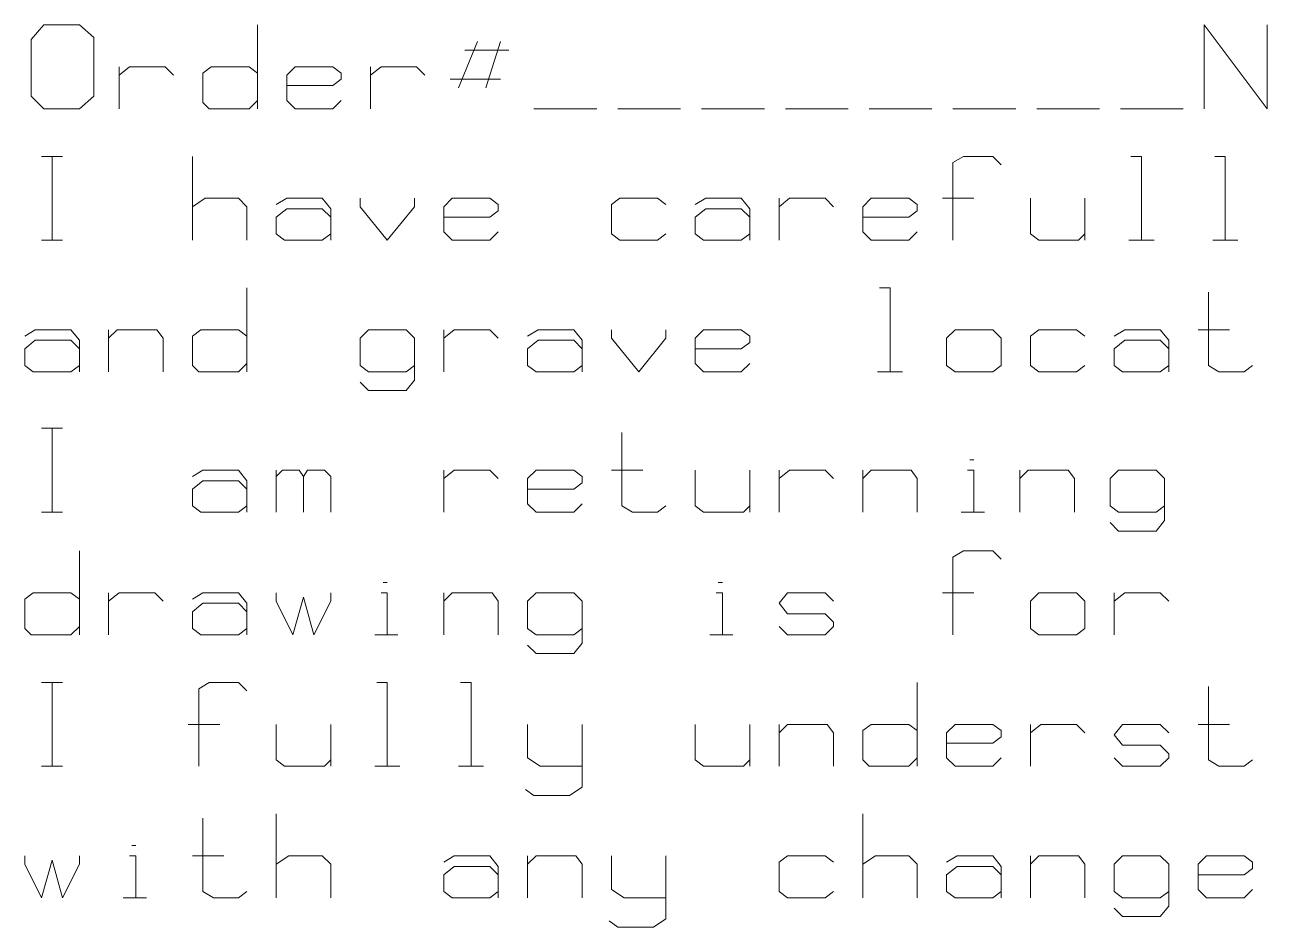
# Model space of a CAD drawing. Header units: inches. Extents: x -6.8 to 6.7, y -3 to 6.
# Drawn here: x -6.808 to -4.607, y -2.412 to -0.814 of the extents above; entities that cross this region are included whole.
import ezdxf

# ---------------------------------------------------------------- set-up
doc = ezdxf.new("R2010")
doc.units = ezdxf.units.IN
doc.header["$MEASUREMENT"] = 0

msp = doc.modelspace()

# ---------------------------------------------------------------- linework, layer by layer
at = {"color": 7, "linetype": 'Continuous', "lineweight": 5}
for p, q in [((-6.7747, -0.8137), (-6.7969, -0.8397)), ((-6.7115, -0.8137), (-6.7747, -0.8137)), ((-6.6856, -0.836), (-6.7115, -0.8137)), ((-6.396, -0.8137), (-6.396, -0.9622)), ((-4.7179, -0.9622), (-4.7179, -0.8137)), ((-4.7179, -0.8137), (-4.6066, -0.9622)), ((-4.6066, -0.9622), (-4.6066, -0.8137)), ((-6.6856, -0.9399), (-6.6856, -0.836)), ((-6.7969, -0.8397), (-6.7969, -0.9399)), ((-6.0062, -0.8434), (-6.0396, -0.9251)), ((-6.0284, -0.8583), (-5.9505, -0.8583)), ((-5.9653, -0.8434), (-5.9913, -0.9251)), ((-6.641, -0.9622), (-6.641, -0.888)), ((-6.641, -0.9028), (-6.6224, -0.888)), ((-6.6224, -0.888), (-6.5593, -0.888)), ((-6.5593, -0.888), (-6.5445, -0.9028)), ((-6.4925, -0.8991), (-6.4777, -0.888)), ((-6.4925, -0.9028), (-6.4925, -0.8991)), ((-6.4777, -0.888), (-6.4108, -0.888)), ((-6.4108, -0.888), (-6.396, -0.8991)), ((-6.3292, -0.888), (-6.344, -0.9028)), ((-6.2623, -0.888), (-6.3292, -0.888)), ((-6.2475, -0.8991), (-6.2623, -0.888)), ((-6.2475, -0.9102), (-6.2475, -0.8991)), ((-6.1955, -0.9622), (-6.1955, -0.888)), ((-6.1955, -0.9028), (-6.1769, -0.888)), ((-6.1769, -0.888), (-6.1138, -0.888)), ((-6.1138, -0.888), (-6.099, -0.9028)), ((-6.4925, -0.9511), (-6.4925, -0.9028)), ((-6.344, -0.9028), (-6.344, -0.9474)), ((-6.2623, -0.9214), (-6.344, -0.9214)), ((-6.2475, -0.9102), (-6.2623, -0.9214)), ((-6.0544, -0.9102), (-5.9653, -0.9102)), ((-6.7969, -0.9399), (-6.7747, -0.9622)), ((-6.7115, -0.9622), (-6.6856, -0.9399)), ((-6.7747, -0.9622), (-6.7115, -0.9622)), ((-6.4814, -0.9622), (-6.4925, -0.9511)), ((-6.4108, -0.9622), (-6.4814, -0.9622)), ((-6.396, -0.9474), (-6.4108, -0.9622)), ((-6.344, -0.9474), (-6.3292, -0.9622)), ((-6.3292, -0.9622), (-6.2623, -0.9622)), ((-6.2623, -0.9622), (-6.2475, -0.9474)), ((-5.9059, -0.9622), (-5.7946, -0.9622)), ((-5.7574, -0.9622), (-5.6461, -0.9622)), ((-5.6089, -0.9622), (-5.4976, -0.9622)), ((-5.4604, -0.9622), (-5.3491, -0.9622)), ((-5.3119, -0.9622), (-5.2006, -0.9622)), ((-5.1634, -0.9622), (-5.0521, -0.9622)), ((-5.0149, -0.9622), (-4.9036, -0.9622)), ((-4.8664, -0.9622), (-4.7551, -0.9622)), ((-6.7784, -1.0467), (-6.7412, -1.0467)), ((-6.7598, -1.1952), (-6.7598, -1.0467)), ((-6.5111, -1.1952), (-6.5111, -1.0467)), ((-5.1449, -1.0467), (-5.1634, -1.0578)), ((-5.0929, -1.0467), (-5.1449, -1.0467)), ((-5.078, -1.0615), (-5.0929, -1.0467)), ((-4.8479, -1.0467), (-4.8293, -1.0467)), ((-4.8293, -1.0467), (-4.8293, -1.1952)), ((-4.6994, -1.0467), (-4.6808, -1.0467)), ((-4.6808, -1.0467), (-4.6808, -1.1952)), ((-5.1634, -1.0578), (-5.1634, -1.1952)), ((-6.5111, -1.1358), (-6.4888, -1.1209)), ((-6.4888, -1.1209), (-6.4294, -1.1209)), ((-6.4294, -1.1209), (-6.4145, -1.1358)), ((-6.3626, -1.1321), (-6.344, -1.1209)), ((-6.344, -1.1209), (-6.2809, -1.1209)), ((-6.2809, -1.1209), (-6.266, -1.1395)), ((-6.2141, -1.1209), (-6.2141, -1.1358)), ((-6.1175, -1.1358), (-6.1175, -1.1209)), ((-6.0507, -1.1209), (-6.0656, -1.1358)), ((-5.9839, -1.1209), (-6.0507, -1.1209)), ((-5.969, -1.1321), (-5.9839, -1.1209)), ((-5.7537, -1.1209), (-5.7686, -1.1321)), ((-5.6869, -1.1209), (-5.7537, -1.1209)), ((-5.672, -1.1321), (-5.6869, -1.1209)), ((-5.6201, -1.1321), (-5.6015, -1.1209)), ((-5.6015, -1.1209), (-5.5384, -1.1209)), ((-5.5384, -1.1209), (-5.5235, -1.1395)), ((-5.4716, -1.1952), (-5.4716, -1.1209)), ((-5.4716, -1.1358), (-5.453, -1.1209)), ((-5.453, -1.1209), (-5.3899, -1.1209)), ((-5.3899, -1.1209), (-5.375, -1.1358)), ((-5.3082, -1.1209), (-5.3231, -1.1358)), ((-5.2414, -1.1209), (-5.3082, -1.1209)), ((-5.2265, -1.1321), (-5.2414, -1.1209)), ((-5.182, -1.1209), (-5.1263, -1.1209)), ((-5.0261, -1.1209), (-5.0261, -1.184)), ((-4.9295, -1.184), (-4.9295, -1.1209)), ((-6.4145, -1.1358), (-6.4145, -1.1952)), ((-6.344, -1.1395), (-6.3626, -1.1543)), ((-6.2809, -1.1395), (-6.344, -1.1395)), ((-6.266, -1.1543), (-6.2809, -1.1395)), ((-6.266, -1.1395), (-6.266, -1.1952)), ((-6.2141, -1.1358), (-6.1658, -1.1952)), ((-6.1658, -1.1952), (-6.1175, -1.1358)), ((-6.0656, -1.1358), (-6.0656, -1.1803)), ((-5.969, -1.1432), (-5.9839, -1.1543)), ((-5.969, -1.1432), (-5.969, -1.1321)), ((-5.7686, -1.1321), (-5.7686, -1.184)), ((-5.6015, -1.1395), (-5.6201, -1.1543)), ((-5.5384, -1.1395), (-5.6015, -1.1395)), ((-5.5235, -1.1543), (-5.5384, -1.1395)), ((-5.5235, -1.1395), (-5.5235, -1.1952)), ((-5.3231, -1.1358), (-5.3231, -1.1803)), ((-5.2265, -1.1432), (-5.2414, -1.1543)), ((-5.2265, -1.1432), (-5.2265, -1.1321)), ((-6.3626, -1.1543), (-6.3626, -1.184)), ((-5.9839, -1.1543), (-6.0656, -1.1543)), ((-5.6201, -1.1543), (-5.6201, -1.184)), ((-5.2414, -1.1543), (-5.3231, -1.1543)), ((-6.3626, -1.184), (-6.3477, -1.1952)), ((-6.2809, -1.1952), (-6.266, -1.184)), ((-6.0656, -1.1803), (-6.0507, -1.1952)), ((-5.9839, -1.1952), (-5.969, -1.1803)), ((-5.7686, -1.184), (-5.7537, -1.1952)), ((-5.6869, -1.1952), (-5.672, -1.184)), ((-5.6201, -1.184), (-5.6052, -1.1952)), ((-5.5384, -1.1952), (-5.5235, -1.184)), ((-5.3231, -1.1803), (-5.3082, -1.1952)), ((-5.2414, -1.1952), (-5.2265, -1.1803)), ((-5.0261, -1.184), (-5.0112, -1.1952)), ((-4.9407, -1.1952), (-4.9295, -1.184)), ((-4.9295, -1.184), (-4.9295, -1.1952)), ((-6.7784, -1.1952), (-6.7412, -1.1952)), ((-6.3477, -1.1952), (-6.2809, -1.1952)), ((-6.0507, -1.1952), (-5.9839, -1.1952)), ((-5.7537, -1.1952), (-5.6869, -1.1952)), ((-5.6052, -1.1952), (-5.5384, -1.1952)), ((-5.3082, -1.1952), (-5.2414, -1.1952)), ((-5.0112, -1.1952), (-4.9407, -1.1952)), ((-4.8516, -1.1952), (-4.807, -1.1952)), ((-4.7031, -1.1952), (-4.6585, -1.1952)), ((-6.4145, -1.2796), (-6.4145, -1.4281)), ((-5.2934, -1.2796), (-5.2748, -1.2796)), ((-5.2748, -1.2796), (-5.2748, -1.4281)), ((-4.7105, -1.2871), (-4.7105, -1.417)), ((-6.8081, -1.365), (-6.7895, -1.3539)), ((-6.7895, -1.3539), (-6.7264, -1.3539)), ((-6.7264, -1.3539), (-6.7115, -1.3725)), ((-6.6596, -1.3539), (-6.6596, -1.4281)), ((-6.6596, -1.3687), (-6.6447, -1.3539)), ((-6.6447, -1.3539), (-6.5742, -1.3539)), ((-6.5742, -1.3539), (-6.563, -1.3687)), ((-6.5111, -1.365), (-6.4962, -1.3539)), ((-6.4962, -1.3539), (-6.4294, -1.3539)), ((-6.4294, -1.3539), (-6.4145, -1.365)), ((-6.1992, -1.3539), (-6.2141, -1.3687)), ((-6.1324, -1.3539), (-6.1992, -1.3539)), ((-6.1175, -1.3687), (-6.1324, -1.3539)), ((-6.0656, -1.4281), (-6.0656, -1.3539)), ((-6.0656, -1.3687), (-6.047, -1.3539)), ((-6.047, -1.3539), (-5.9839, -1.3539)), ((-5.9839, -1.3539), (-5.969, -1.3687)), ((-5.9171, -1.365), (-5.8985, -1.3539)), ((-5.8985, -1.3539), (-5.8354, -1.3539)), ((-5.8354, -1.3539), (-5.8205, -1.3725)), ((-5.7686, -1.3539), (-5.7686, -1.3687)), ((-5.672, -1.3687), (-5.672, -1.3539)), ((-5.6052, -1.3539), (-5.6201, -1.3687)), ((-5.5384, -1.3539), (-5.6052, -1.3539)), ((-5.5235, -1.365), (-5.5384, -1.3539)), ((-5.1597, -1.3539), (-5.1746, -1.3687)), ((-5.0929, -1.3539), (-5.1597, -1.3539)), ((-5.078, -1.3687), (-5.0929, -1.3539)), ((-5.0112, -1.3539), (-5.0261, -1.365)), ((-4.9444, -1.3539), (-5.0112, -1.3539)), ((-4.9295, -1.365), (-4.9444, -1.3539)), ((-4.8776, -1.365), (-4.859, -1.3539)), ((-4.859, -1.3539), (-4.7959, -1.3539)), ((-4.7959, -1.3539), (-4.781, -1.3725)), ((-4.7291, -1.3539), (-4.6734, -1.3539)), ((-6.7895, -1.3725), (-6.8081, -1.3873)), ((-6.7264, -1.3725), (-6.7895, -1.3725)), ((-6.7115, -1.3873), (-6.7264, -1.3725)), ((-6.7115, -1.3725), (-6.7115, -1.4281)), ((-6.563, -1.3687), (-6.563, -1.4281)), ((-6.5111, -1.3687), (-6.5111, -1.365)), ((-6.5111, -1.417), (-6.5111, -1.3687)), ((-6.2141, -1.3687), (-6.2141, -1.417)), ((-6.1175, -1.3687), (-6.1175, -1.4319)), ((-5.8985, -1.3725), (-5.9171, -1.3873)), ((-5.8354, -1.3725), (-5.8985, -1.3725)), ((-5.8205, -1.3873), (-5.8354, -1.3725)), ((-5.8205, -1.3725), (-5.8205, -1.4281)), ((-5.7686, -1.3687), (-5.7203, -1.4281)), ((-5.7203, -1.4281), (-5.672, -1.3687)), ((-5.6201, -1.3687), (-5.6201, -1.4133)), ((-5.5235, -1.3762), (-5.5384, -1.3873)), ((-5.5235, -1.3762), (-5.5235, -1.365)), ((-5.1746, -1.3687), (-5.1746, -1.417)), ((-5.078, -1.417), (-5.078, -1.3687)), ((-5.0261, -1.365), (-5.0261, -1.417)), ((-4.859, -1.3725), (-4.8776, -1.3873)), ((-4.7959, -1.3725), (-4.859, -1.3725)), ((-4.781, -1.3873), (-4.7959, -1.3725)), ((-4.781, -1.3725), (-4.781, -1.4281)), ((-6.8081, -1.3873), (-6.8081, -1.417)), ((-5.9171, -1.3873), (-5.9171, -1.417)), ((-5.5384, -1.3873), (-5.6201, -1.3873)), ((-4.8776, -1.3873), (-4.8776, -1.417)), ((-6.8081, -1.417), (-6.7932, -1.4281)), ((-6.7932, -1.4281), (-6.7264, -1.4281)), ((-6.7264, -1.4281), (-6.7115, -1.417)), ((-6.4999, -1.4281), (-6.5111, -1.417)), ((-6.4294, -1.4281), (-6.4999, -1.4281)), ((-6.4145, -1.4133), (-6.4294, -1.4281)), ((-6.2141, -1.417), (-6.1992, -1.4281)), ((-6.1992, -1.4281), (-6.1324, -1.4281)), ((-6.1324, -1.4281), (-6.1175, -1.417)), ((-5.9171, -1.417), (-5.9022, -1.4281)), ((-5.9022, -1.4281), (-5.8354, -1.4281)), ((-5.8354, -1.4281), (-5.8205, -1.417)), ((-5.6201, -1.4133), (-5.6052, -1.4281)), ((-5.6052, -1.4281), (-5.5384, -1.4281)), ((-5.5384, -1.4281), (-5.5235, -1.4133)), ((-5.2971, -1.4281), (-5.2525, -1.4281)), ((-5.1746, -1.417), (-5.1597, -1.4281)), ((-5.1597, -1.4281), (-5.0929, -1.4281)), ((-5.0929, -1.4281), (-5.078, -1.417)), ((-5.0261, -1.417), (-5.0112, -1.4281)), ((-5.0112, -1.4281), (-4.9444, -1.4281)), ((-4.9444, -1.4281), (-4.9295, -1.417)), ((-4.8776, -1.417), (-4.8627, -1.4281)), ((-4.8627, -1.4281), (-4.7959, -1.4281)), ((-4.7959, -1.4281), (-4.781, -1.417)), ((-4.7105, -1.417), (-4.6919, -1.4281)), ((-4.6919, -1.4281), (-4.6474, -1.4281)), ((-4.6474, -1.4281), (-4.6325, -1.417)), ((-6.1992, -1.4616), (-6.2141, -1.4467)), ((-6.1175, -1.443), (-6.1324, -1.4616)), ((-6.1175, -1.4319), (-6.1175, -1.443)), ((-6.1324, -1.4616), (-6.1992, -1.4616)), ((-6.7784, -1.5284), (-6.7412, -1.5284)), ((-6.7598, -1.6769), (-6.7598, -1.5284)), ((-5.75, -1.5358), (-5.75, -1.6658)), ((-5.1337, -1.5841), (-5.1263, -1.5841)), ((-6.5111, -1.6138), (-6.4925, -1.6026)), ((-6.4925, -1.6026), (-6.4294, -1.6026)), ((-6.4294, -1.6026), (-6.4145, -1.6212)), ((-6.3626, -1.6026), (-6.3626, -1.6769)), ((-6.3626, -1.6138), (-6.3514, -1.6026)), ((-6.3514, -1.6026), (-6.3217, -1.6026)), ((-6.3217, -1.6026), (-6.3143, -1.6138)), ((-6.3143, -1.6138), (-6.3069, -1.6026)), ((-6.3069, -1.6026), (-6.2772, -1.6026)), ((-6.2772, -1.6026), (-6.266, -1.6138)), ((-6.0656, -1.6769), (-6.0656, -1.6026)), ((-6.0656, -1.6175), (-6.047, -1.6026)), ((-6.047, -1.6026), (-5.9839, -1.6026)), ((-5.9839, -1.6026), (-5.969, -1.6175)), ((-5.9022, -1.6026), (-5.9171, -1.6175)), ((-5.8354, -1.6026), (-5.9022, -1.6026)), ((-5.8205, -1.6138), (-5.8354, -1.6026)), ((-5.7686, -1.6026), (-5.7129, -1.6026)), ((-5.6201, -1.6026), (-5.6201, -1.6658)), ((-5.5235, -1.6658), (-5.5235, -1.6026)), ((-5.4716, -1.6769), (-5.4716, -1.6026)), ((-5.4716, -1.6175), (-5.453, -1.6026)), ((-5.453, -1.6026), (-5.3899, -1.6026)), ((-5.3899, -1.6026), (-5.375, -1.6175)), ((-5.3231, -1.6026), (-5.3231, -1.6769)), ((-5.3231, -1.6175), (-5.3082, -1.6026)), ((-5.3082, -1.6026), (-5.2377, -1.6026)), ((-5.2377, -1.6026), (-5.2265, -1.6175)), ((-5.1374, -1.6026), (-5.1263, -1.6026)), ((-5.1263, -1.6026), (-5.1263, -1.6769)), ((-5.0447, -1.6026), (-5.0447, -1.6769)), ((-5.0447, -1.6175), (-5.0299, -1.6026)), ((-5.0299, -1.6026), (-4.9593, -1.6026)), ((-4.9593, -1.6026), (-4.9482, -1.6175)), ((-4.8702, -1.6026), (-4.885, -1.6175)), ((-4.8034, -1.6026), (-4.8702, -1.6026)), ((-4.7885, -1.6175), (-4.8034, -1.6026)), ((-6.4925, -1.6212), (-6.5111, -1.6361)), ((-6.4294, -1.6212), (-6.4925, -1.6212)), ((-6.4145, -1.6361), (-6.4294, -1.6212)), ((-6.4145, -1.6212), (-6.4145, -1.6769)), ((-6.3143, -1.6138), (-6.3143, -1.6769)), ((-6.266, -1.6138), (-6.266, -1.6769)), ((-5.9171, -1.6175), (-5.9171, -1.662)), ((-5.8205, -1.6249), (-5.8354, -1.6361)), ((-5.8205, -1.6249), (-5.8205, -1.6138)), ((-5.2265, -1.6175), (-5.2265, -1.6769)), ((-4.9482, -1.6175), (-4.9482, -1.6769)), ((-4.885, -1.6175), (-4.885, -1.6658)), ((-4.7885, -1.6175), (-4.7885, -1.6806)), ((-6.5111, -1.6361), (-6.5111, -1.6658)), ((-5.8354, -1.6361), (-5.9171, -1.6361)), ((-6.5111, -1.6658), (-6.4962, -1.6769)), ((-6.4294, -1.6769), (-6.4145, -1.6658)), ((-5.9171, -1.662), (-5.9022, -1.6769)), ((-5.8354, -1.6769), (-5.8205, -1.662)), ((-5.75, -1.6658), (-5.7314, -1.6769)), ((-5.6869, -1.6769), (-5.672, -1.6658)), ((-5.6201, -1.6658), (-5.6052, -1.6769)), ((-5.5347, -1.6769), (-5.5235, -1.6658)), ((-5.5235, -1.6658), (-5.5235, -1.6769)), ((-4.885, -1.6658), (-4.8702, -1.6769)), ((-4.8034, -1.6769), (-4.7885, -1.6658)), ((-6.7784, -1.6769), (-6.7412, -1.6769)), ((-6.4962, -1.6769), (-6.4294, -1.6769)), ((-5.9022, -1.6769), (-5.8354, -1.6769)), ((-5.7314, -1.6769), (-5.6869, -1.6769)), ((-5.6052, -1.6769), (-5.5347, -1.6769)), ((-5.1486, -1.6769), (-5.1077, -1.6769)), ((-4.8702, -1.6769), (-4.8034, -1.6769)), ((-4.7885, -1.6917), (-4.8034, -1.7103)), ((-4.7885, -1.6806), (-4.7885, -1.6917)), ((-4.8702, -1.7103), (-4.885, -1.6955)), ((-4.8034, -1.7103), (-4.8702, -1.7103)), ((-6.7115, -1.7456), (-6.7115, -1.8941)), ((-5.1449, -1.7456), (-5.1634, -1.7567)), ((-5.1634, -1.7567), (-5.1634, -1.8941)), ((-5.0929, -1.7456), (-5.1449, -1.7456)), ((-5.078, -1.7604), (-5.0929, -1.7456)), ((-6.1732, -1.8013), (-6.1658, -1.8013)), ((-5.5792, -1.8013), (-5.5718, -1.8013)), ((-6.8081, -1.831), (-6.7932, -1.8198)), ((-6.7932, -1.8198), (-6.7264, -1.8198)), ((-6.7264, -1.8198), (-6.7115, -1.831)), ((-6.6596, -1.8941), (-6.6596, -1.8198)), ((-6.6596, -1.8347), (-6.641, -1.8198)), ((-6.641, -1.8198), (-6.5779, -1.8198)), ((-6.5779, -1.8198), (-6.563, -1.8347)), ((-6.5111, -1.831), (-6.4925, -1.8198)), ((-6.4925, -1.8198), (-6.4294, -1.8198)), ((-6.4294, -1.8198), (-6.4145, -1.8384)), ((-6.3626, -1.8198), (-6.3626, -1.8347)), ((-6.266, -1.8347), (-6.266, -1.8198)), ((-6.1769, -1.8198), (-6.1658, -1.8198)), ((-6.1658, -1.8198), (-6.1658, -1.8941)), ((-6.0656, -1.8198), (-6.0656, -1.8941)), ((-6.0656, -1.8347), (-6.0507, -1.8198)), ((-6.0507, -1.8198), (-5.9802, -1.8198)), ((-5.9802, -1.8198), (-5.969, -1.8347)), ((-5.9022, -1.8198), (-5.9171, -1.8347)), ((-5.8354, -1.8198), (-5.9022, -1.8198)), ((-5.8205, -1.8347), (-5.8354, -1.8198)), ((-5.5829, -1.8198), (-5.5718, -1.8198)), ((-5.5718, -1.8198), (-5.5718, -1.8941)), ((-5.4567, -1.8198), (-5.4716, -1.8384)), ((-5.3899, -1.8198), (-5.4567, -1.8198)), ((-5.375, -1.8347), (-5.3899, -1.8198)), ((-5.182, -1.8198), (-5.1263, -1.8198)), ((-5.0112, -1.8198), (-5.0261, -1.8347)), ((-4.9444, -1.8198), (-5.0112, -1.8198)), ((-4.9295, -1.8347), (-4.9444, -1.8198)), ((-4.8776, -1.8941), (-4.8776, -1.8198)), ((-4.8776, -1.8347), (-4.859, -1.8198)), ((-4.859, -1.8198), (-4.7959, -1.8198)), ((-4.7959, -1.8198), (-4.781, -1.8347)), ((-6.8081, -1.8347), (-6.8081, -1.831)), ((-6.8081, -1.8829), (-6.8081, -1.8347)), ((-6.4925, -1.8384), (-6.5111, -1.8532)), ((-6.4294, -1.8384), (-6.4925, -1.8384)), ((-6.4145, -1.8532), (-6.4294, -1.8384)), ((-6.4145, -1.8384), (-6.4145, -1.8941)), ((-6.3626, -1.8347), (-6.3329, -1.8941)), ((-6.3329, -1.8941), (-6.3143, -1.8273)), ((-6.3143, -1.8273), (-6.2957, -1.8941)), ((-6.2957, -1.8941), (-6.266, -1.8347)), ((-5.969, -1.8347), (-5.969, -1.8941)), ((-5.9171, -1.8347), (-5.9171, -1.8829)), ((-5.8205, -1.8347), (-5.8205, -1.8978)), ((-5.4716, -1.8384), (-5.4567, -1.857)), ((-5.0261, -1.8347), (-5.0261, -1.8829)), ((-4.9295, -1.8829), (-4.9295, -1.8347)), ((-6.5111, -1.8532), (-6.5111, -1.8829)), ((-5.4567, -1.857), (-5.3936, -1.857)), ((-5.3936, -1.857), (-5.3899, -1.857)), ((-5.3899, -1.857), (-5.375, -1.8718)), ((-6.7969, -1.8941), (-6.8081, -1.8829)), ((-6.7115, -1.8792), (-6.7264, -1.8941)), ((-6.5111, -1.8829), (-6.4962, -1.8941)), ((-6.4294, -1.8941), (-6.4145, -1.8829)), ((-5.9171, -1.8829), (-5.9022, -1.8941)), ((-5.8354, -1.8941), (-5.8205, -1.8829)), ((-5.4567, -1.8941), (-5.4716, -1.8792)), ((-5.375, -1.8792), (-5.3899, -1.8941)), ((-5.375, -1.8718), (-5.375, -1.8792)), ((-5.0261, -1.8829), (-5.0112, -1.8941)), ((-4.9444, -1.8941), (-4.9295, -1.8829)), ((-6.7264, -1.8941), (-6.7969, -1.8941)), ((-6.4962, -1.8941), (-6.4294, -1.8941)), ((-6.1881, -1.8941), (-6.1472, -1.8941)), ((-5.9022, -1.9275), (-5.9171, -1.9126)), ((-5.9022, -1.8941), (-5.8354, -1.8941)), ((-5.8205, -1.9089), (-5.8354, -1.9275)), ((-5.8205, -1.8978), (-5.8205, -1.9089)), ((-5.5941, -1.8941), (-5.5532, -1.8941)), ((-5.3899, -1.8941), (-5.4567, -1.8941)), ((-5.0112, -1.8941), (-4.9444, -1.8941)), ((-5.8354, -1.9275), (-5.9022, -1.9275)), ((-6.7784, -1.9786), (-6.7412, -1.9786)), ((-6.7598, -2.1271), (-6.7598, -1.9786)), ((-6.4814, -1.9786), (-6.4999, -1.9897)), ((-6.4294, -1.9786), (-6.4814, -1.9786)), ((-6.4145, -1.9934), (-6.4294, -1.9786)), ((-6.1844, -1.9786), (-6.1658, -1.9786)), ((-6.1658, -1.9786), (-6.1658, -2.1271)), ((-6.0359, -1.9786), (-6.0173, -1.9786)), ((-6.0173, -1.9786), (-6.0173, -2.1271)), ((-5.2265, -1.9786), (-5.2265, -2.1271)), ((-6.4999, -1.9897), (-6.4999, -2.1271)), ((-4.7105, -1.986), (-4.7105, -2.1159)), ((-6.5185, -2.0528), (-6.4628, -2.0528)), ((-6.3626, -2.0528), (-6.3626, -2.1159)), ((-6.266, -2.1159), (-6.266, -2.0528)), ((-5.9171, -2.0528), (-5.9171, -2.1122)), ((-5.8205, -2.0528), (-5.8205, -2.1271)), ((-5.6201, -2.0528), (-5.6201, -2.1159)), ((-5.5235, -2.1159), (-5.5235, -2.0528)), ((-5.4716, -2.0528), (-5.4716, -2.1271)), ((-5.4716, -2.0677), (-5.4567, -2.0528)), ((-5.4567, -2.0528), (-5.3862, -2.0528)), ((-5.3862, -2.0528), (-5.375, -2.0677)), ((-5.375, -2.0677), (-5.375, -2.1271)), ((-5.3231, -2.0639), (-5.3082, -2.0528)), ((-5.3231, -2.0677), (-5.3231, -2.0639)), ((-5.3231, -2.1159), (-5.3231, -2.0677)), ((-5.3082, -2.0528), (-5.2414, -2.0528)), ((-5.2414, -2.0528), (-5.2265, -2.0639)), ((-5.1597, -2.0528), (-5.1746, -2.0677)), ((-5.1746, -2.0677), (-5.1746, -2.1122)), ((-5.0929, -2.0528), (-5.1597, -2.0528)), ((-5.078, -2.0639), (-5.0929, -2.0528)), ((-5.078, -2.0751), (-5.078, -2.0639)), ((-5.0261, -2.1271), (-5.0261, -2.0528)), ((-5.0261, -2.0677), (-5.0075, -2.0528)), ((-5.0075, -2.0528), (-4.9444, -2.0528)), ((-4.9444, -2.0528), (-4.9295, -2.0677)), ((-4.8627, -2.0528), (-4.8776, -2.0714)), ((-4.7959, -2.0528), (-4.8627, -2.0528)), ((-4.781, -2.0677), (-4.7959, -2.0528)), ((-4.7291, -2.0528), (-4.6734, -2.0528)), ((-5.0929, -2.0862), (-5.1746, -2.0862)), ((-5.078, -2.0751), (-5.0929, -2.0862)), ((-4.8776, -2.0714), (-4.8627, -2.0899)), ((-4.8627, -2.0899), (-4.7996, -2.0899)), ((-4.7996, -2.0899), (-4.7959, -2.0899)), ((-4.7959, -2.0899), (-4.781, -2.1048)), ((-5.9171, -2.1122), (-5.8948, -2.1271)), ((-5.2265, -2.1122), (-5.2414, -2.1271)), ((-5.1746, -2.1122), (-5.1597, -2.1271)), ((-5.0929, -2.1271), (-5.078, -2.1122)), ((-4.8627, -2.1271), (-4.8776, -2.1122)), ((-4.781, -2.1122), (-4.7959, -2.1271)), ((-4.781, -2.1048), (-4.781, -2.1122)), ((-6.7784, -2.1271), (-6.7412, -2.1271)), ((-6.3626, -2.1159), (-6.3477, -2.1271)), ((-6.3477, -2.1271), (-6.2772, -2.1271)), ((-6.2772, -2.1271), (-6.266, -2.1159)), ((-6.266, -2.1159), (-6.266, -2.1271)), ((-6.1881, -2.1271), (-6.1435, -2.1271)), ((-6.0396, -2.1271), (-5.995, -2.1271)), ((-5.8948, -2.1271), (-5.8205, -2.1271)), ((-5.8205, -2.1271), (-5.8205, -2.1493)), ((-5.6201, -2.1159), (-5.6052, -2.1271)), ((-5.6052, -2.1271), (-5.5347, -2.1271)), ((-5.5347, -2.1271), (-5.5235, -2.1159)), ((-5.5235, -2.1159), (-5.5235, -2.1271)), ((-5.3119, -2.1271), (-5.3231, -2.1159)), ((-5.2414, -2.1271), (-5.3119, -2.1271)), ((-5.1597, -2.1271), (-5.0929, -2.1271)), ((-4.7959, -2.1271), (-4.8627, -2.1271)), ((-4.7105, -2.1159), (-4.6919, -2.1271)), ((-4.6919, -2.1271), (-4.6474, -2.1271)), ((-4.6474, -2.1271), (-4.6325, -2.1159)), ((-5.8205, -2.1493), (-5.8205, -2.1642)), ((-5.9059, -2.179), (-5.9208, -2.1679)), ((-5.8428, -2.179), (-5.9059, -2.179)), ((-5.8205, -2.1642), (-5.8428, -2.179)), ((-6.4925, -2.2189), (-6.4925, -2.3489)), ((-6.3626, -2.36), (-6.3626, -2.2115)), ((-5.3231, -2.36), (-5.3231, -2.2115)), ((-6.6187, -2.2672), (-6.6113, -2.2672)), ((-6.8081, -2.2858), (-6.8081, -2.3006)), ((-6.7115, -2.3006), (-6.7115, -2.2858)), ((-6.6224, -2.2858), (-6.6113, -2.2858)), ((-6.6113, -2.2858), (-6.6113, -2.36)), ((-6.5111, -2.2858), (-6.4554, -2.2858)), ((-6.3626, -2.3006), (-6.3403, -2.2858)), ((-6.3403, -2.2858), (-6.2809, -2.2858)), ((-6.2809, -2.2858), (-6.266, -2.3006)), ((-6.0656, -2.2969), (-6.047, -2.2858)), ((-6.047, -2.2858), (-5.9839, -2.2858)), ((-5.9839, -2.2858), (-5.969, -2.3043)), ((-5.9171, -2.2858), (-5.9171, -2.36)), ((-5.9171, -2.3006), (-5.9022, -2.2858)), ((-5.9022, -2.2858), (-5.8317, -2.2858)), ((-5.8317, -2.2858), (-5.8205, -2.3006)), ((-5.7686, -2.2858), (-5.7686, -2.3452)), ((-5.672, -2.2858), (-5.672, -2.36)), ((-5.4567, -2.2858), (-5.4716, -2.2969)), ((-5.3899, -2.2858), (-5.4567, -2.2858)), ((-5.375, -2.2969), (-5.3899, -2.2858)), ((-5.3231, -2.3006), (-5.3008, -2.2858)), ((-5.3008, -2.2858), (-5.2414, -2.2858)), ((-5.2414, -2.2858), (-5.2265, -2.3006)), ((-5.1746, -2.2969), (-5.156, -2.2858)), ((-5.156, -2.2858), (-5.0929, -2.2858)), ((-5.0929, -2.2858), (-5.078, -2.3043)), ((-5.0261, -2.2858), (-5.0261, -2.36)), ((-5.0261, -2.3006), (-5.0112, -2.2858)), ((-5.0112, -2.2858), (-4.9407, -2.2858)), ((-4.9407, -2.2858), (-4.9295, -2.3006)), ((-4.8627, -2.2858), (-4.8776, -2.3006)), ((-4.7959, -2.2858), (-4.8627, -2.2858)), ((-4.781, -2.3006), (-4.7959, -2.2858)), ((-4.7142, -2.2858), (-4.7291, -2.3006)), ((-4.6474, -2.2858), (-4.7142, -2.2858)), ((-4.6325, -2.2969), (-4.6474, -2.2858)), ((-6.8081, -2.3006), (-6.7784, -2.36)), ((-6.7784, -2.36), (-6.7598, -2.2932)), ((-6.7598, -2.2932), (-6.7412, -2.36)), ((-6.7412, -2.36), (-6.7115, -2.3006)), ((-6.266, -2.3006), (-6.266, -2.36)), ((-6.047, -2.3043), (-6.0656, -2.3192)), ((-5.9839, -2.3043), (-6.047, -2.3043)), ((-5.969, -2.3192), (-5.9839, -2.3043)), ((-5.969, -2.3043), (-5.969, -2.36)), ((-5.8205, -2.3006), (-5.8205, -2.36)), ((-5.4716, -2.2969), (-5.4716, -2.3489)), ((-5.2265, -2.3006), (-5.2265, -2.36)), ((-5.156, -2.3043), (-5.1746, -2.3192)), ((-5.0929, -2.3043), (-5.156, -2.3043)), ((-5.078, -2.3192), (-5.0929, -2.3043)), ((-5.078, -2.3043), (-5.078, -2.36)), ((-4.9295, -2.3006), (-4.9295, -2.36)), ((-4.8776, -2.3006), (-4.8776, -2.3489)), ((-4.781, -2.3006), (-4.781, -2.3637)), ((-4.7291, -2.3006), (-4.7291, -2.3452)), ((-4.6325, -2.308), (-4.6474, -2.3192)), ((-4.6325, -2.308), (-4.6325, -2.2969)), ((-6.0656, -2.3192), (-6.0656, -2.3489)), ((-5.1746, -2.3192), (-5.1746, -2.3489)), ((-4.6474, -2.3192), (-4.7291, -2.3192)), ((-6.4925, -2.3489), (-6.4739, -2.36)), ((-6.4294, -2.36), (-6.4145, -2.3489)), ((-6.0656, -2.3489), (-6.0507, -2.36)), ((-5.9839, -2.36), (-5.969, -2.3489)), ((-5.7686, -2.3452), (-5.7463, -2.36)), ((-5.4716, -2.3489), (-5.4567, -2.36)), ((-5.3899, -2.36), (-5.375, -2.3489)), ((-5.1746, -2.3489), (-5.1597, -2.36)), ((-5.0929, -2.36), (-5.078, -2.3489)), ((-4.8776, -2.3489), (-4.8627, -2.36)), ((-4.7959, -2.36), (-4.781, -2.3489)), ((-4.7291, -2.3452), (-4.7142, -2.36)), ((-4.6474, -2.36), (-4.6325, -2.3452)), ((-6.6336, -2.36), (-6.5927, -2.36)), ((-6.4739, -2.36), (-6.4294, -2.36)), ((-6.0507, -2.36), (-5.9839, -2.36)), ((-5.7463, -2.36), (-5.672, -2.36)), ((-5.672, -2.36), (-5.672, -2.3823)), ((-5.4567, -2.36), (-5.3899, -2.36)), ((-5.1597, -2.36), (-5.0929, -2.36)), ((-4.8627, -2.36), (-4.7959, -2.36)), ((-4.781, -2.3749), (-4.7959, -2.3934)), ((-4.781, -2.3637), (-4.781, -2.3749)), ((-4.7142, -2.36), (-4.6474, -2.36)), ((-5.672, -2.3971), (-5.6943, -2.412)), ((-5.672, -2.3823), (-5.672, -2.3971)), ((-4.8627, -2.3934), (-4.8776, -2.3786)), ((-4.7959, -2.3934), (-4.8627, -2.3934)), ((-5.7574, -2.412), (-5.7723, -2.4009)), ((-5.6943, -2.412), (-5.7574, -2.412))]:
    msp.add_line(p, q, dxfattribs=at)

doc.saveas('drawing.dxf')
